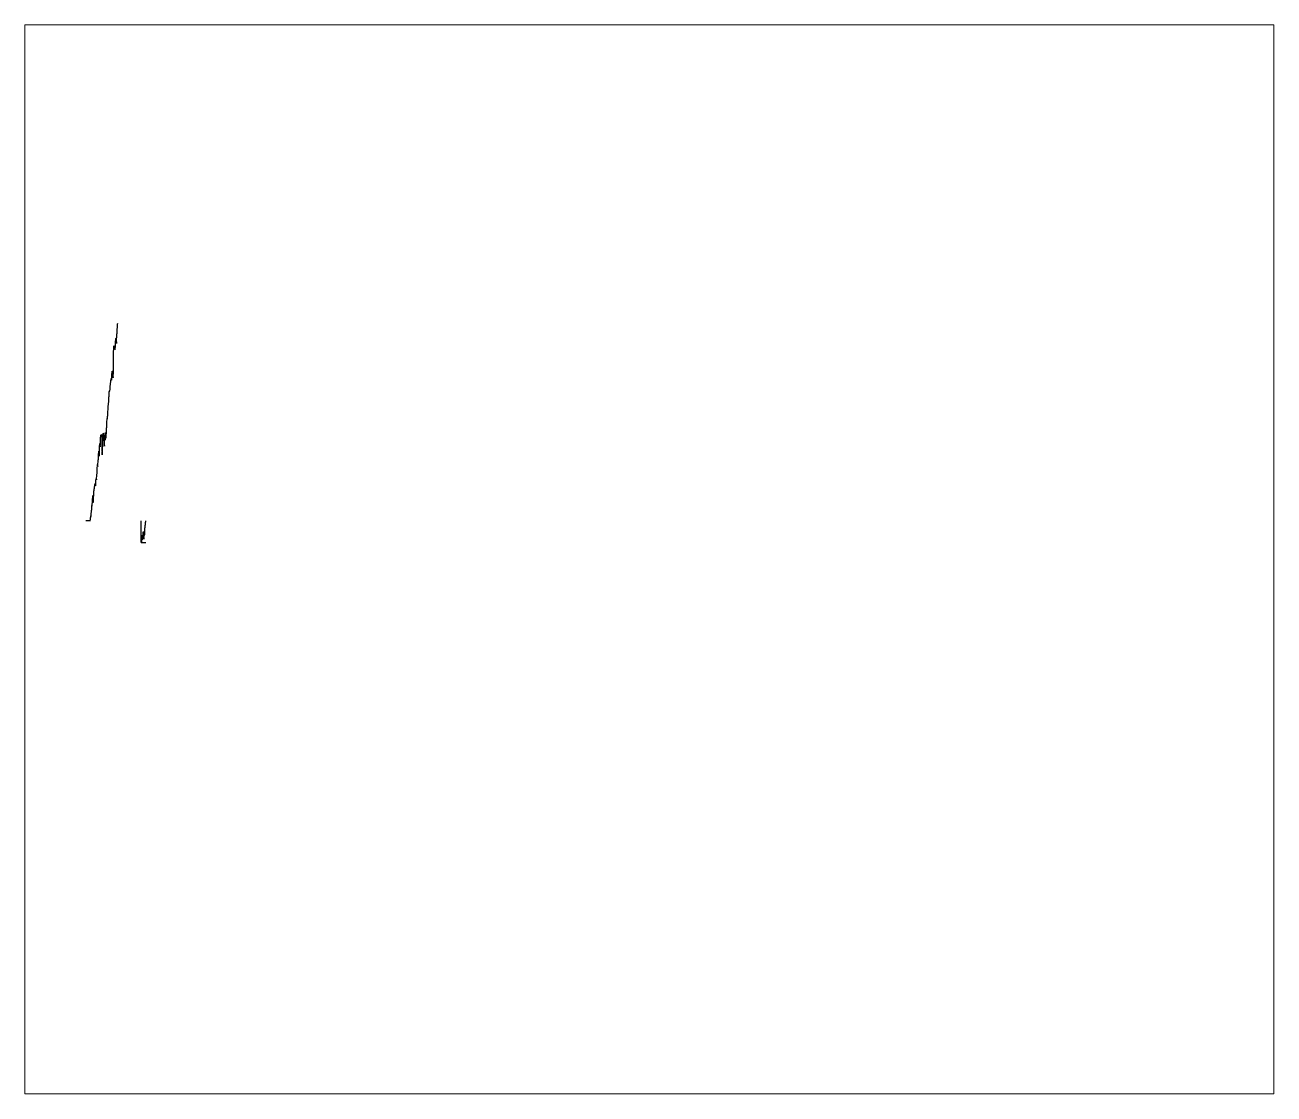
# Paper-space layout 'Presentación1' of a CAD drawing. Header units: millimetres. Extents: x -677 to 10123, y -4647 to 4599.
# The model-space entities are those that its viewports show. They can reach past a viewport. Long polylines and large blocks are cut down to what shows.
import ezdxf

# ---------------------------------------------------------------- set-up
doc = ezdxf.new("R2010")
doc.units = ezdxf.units.MM

msp = doc.modelspace()

# ---------------------------------------------------------------- linework, layer by layer
for p, q in [((373891, 9391), (371891, 9391)), ((395814, 0), (395814, 9391)), ((395814, 0), (397814, 0))]:
    msp.add_line(p, q)
for points in [[(373916, 9730), (373941, 10140), (373966, 10622), (373991, 11105), (374016, 11426), (374041, 11485), (374066, 11379), (374091, 11280), (374116, 11252), (374141, 11295), (374166, 11408), (374191, 11617), (374216, 11972), (374241, 12406), (374266, 12780), (374291, 13023), (374316, 13156), (374341, 13268), (374366, 13457), (374391, 13796), (374416, 14307), (374441, 14927), (374466, 15482), (374491, 15838), (374516, 15935), (374541, 15807), (374566, 15707), (374591, 15784), (374616, 15981), (374641, 16256), (374666, 16563), (374691, 16877), (374716, 17173), (374741, 17428), (374766, 17679), (374791, 17981), (374816, 18349), (374841, 18778), (374866, 19271), (374891, 19782), (374916, 20170), (374941, 20320), (374966, 20215), (374991, 19884), (375016, 19377), (375041, 18720), (375066, 18094), (375091, 17642), (375116, 17347), (375141, 17246), (375166, 17360), (375191, 17699), (375216, 18271), (375241, 18947), (375266, 19561), (375291, 20099), (375316, 20595), (375341, 21068), (375366, 21518), (375391, 21924), (375416, 22252), (375441, 22473), (375466, 22564), (375491, 22635), (375516, 22783), (375541, 22969), (375566, 23173), (375591, 23377), (375616, 23572), (375641, 23760), (375666, 23941), (375691, 24113), (375716, 24278), (375741, 24435), (375766, 24585), (375791, 24727), (375816, 24861), (375841, 24988), (375866, 25107), (375891, 25218), (375916, 25321), (375941, 25417), (375966, 25491), (375991, 25510), (376016, 25428), (376041, 25206), (376066, 24819), (376091, 24467), (376116, 24405), (376141, 24658), (376166, 25196), (376191, 25873), (376216, 26407), (376241, 26782), (376266, 27112), (376291, 27357), (376316, 27485), (376341, 27522), (376366, 27501), (376391, 27463), (376416, 27425), (376441, 27322), (376466, 27131), (376491, 27021), (376516, 27122), (376541, 27441), (376566, 27971), (376591, 28495), (376616, 28815), (376641, 28955), (376666, 29047), (376691, 29216), (376716, 29480), (376741, 29851), (376766, 30331), (376791, 30924), (376816, 31634), (376841, 32390), (376866, 33018), (376891, 33432), (376916, 33637), (376941, 33628), (376966, 33416), (376991, 33110), (377016, 32912), (377041, 32894), (377066, 32999), (377091, 33180), (377116, 33503), (377141, 34074), (377166, 34680), (377191, 35095), (377216, 35327), (377241, 35391), (377266, 35458), (377291, 35694), (377316, 35925), (377341, 36175), (377366, 36685), (377391, 37462), (377416, 38269), (377441, 38870), (377466, 39254), (377491, 39446), (377516, 39458), (377541, 39266), (377566, 38859), (377591, 38245), (377616, 37669), (377641, 37360), (377666, 37311), (377691, 37528), (377716, 37931), (377741, 38337), (377766, 38845), (377791, 39611), (377816, 40482), (377841, 41256), (377854, 41572), (377866, 41851), (377879, 42104), (377891, 42323), (377904, 42509), (377916, 42652), (377929, 42756), (377941, 42812), (377954, 42795), (377966, 42699), (377979, 42534), (377991, 42314), (378004, 42071), (378016, 41848), (378029, 41657), (378041, 41506), (378054, 41402), (378066, 41339), (378091, 41335), (378116, 41500), (378141, 41791), (378166, 42151), (378191, 42721), (378216, 43583), (378241, 44456), (378266, 45128), (378291, 45580), (378316, 45785), (378341, 45850), (378366, 45937), (378391, 46065), (378416, 46222), (378441, 46359), (378466, 46402), (378491, 46331), (378516, 46232), (378541, 46267), (378566, 46442), (378591, 46587), (378616, 46639), (378641, 46605), (378666, 46451), (378691, 46207), (378704, 46063), (378716, 45902), (378729, 45697), (378741, 45432), (378754, 45127), (378766, 44786), (378779, 44404), (378791, 43977), (378804, 43501), (378816, 42970), (378829, 42382), (378841, 41733), (378854, 41023), (378866, 40247), (378879, 39467), (378891, 38817), (378904, 38357), (378916, 38067), (378929, 37943), (378941, 37994), (378966, 38307), (378991, 38655), (379016, 39011), (379041, 39373), (379066, 39738), (379091, 40102), (379116, 40457), (379141, 40804), (379166, 41206), (379191, 41641), (379216, 42068), (379241, 42529), (379266, 43025), (379291, 43556), (379316, 44124), (379341, 44728), (379366, 45370), (379391, 46049), (379416, 46644), (379441, 47036), (379466, 47209), (379491, 47132), (379516, 46836), (379541, 46479), (379566, 46190), (379591, 46010), (379616, 46001), (379641, 46141), (379666, 46330), (379691, 46407), (379716, 46212), (379741, 45774), (379766, 45190), (379791, 44483), (379816, 43687), (379841, 42904), (379866, 42251), (379891, 41790), (379916, 41574), (379941, 41696), (379966, 42264), (379991, 43362), (380016, 44589), (380041, 45257), (380066, 45212), (380091, 44926), (380116, 44730), (380141, 44591), (380166, 44484), (380191, 44381), (380216, 44293), (380241, 44273), (380266, 44286), (380291, 44311), (380316, 44441), (380341, 44705), (380366, 45146), (380391, 45882), (380416, 46707), (380441, 47257), (380466, 47489), (380491, 47330), (380516, 46746), (380541, 46055), (380566, 45558), (380591, 45280), (380616, 45114), (380641, 45078), (380666, 45236), (380691, 45538), (380716, 45954), (380741, 46478), (380766, 47082), (380791, 47714), (380816, 48246), (380841, 48650), (380866, 49028), (380891, 49418), (380916, 49830), (380941, 50290), (380966, 50823), (380991, 51432), (381016, 51981), (381041, 52487), (381066, 53014), (381091, 53402), (381116, 53561), (381141, 53496), (381166, 53429), (381191, 53501), (381216, 53644), (381241, 53835), (381266, 54056), (381291, 54289), (381316, 54529), (381341, 54787), (381366, 55074), (381391, 55406), (381416, 55798), (381441, 56269), (381466, 56809), (381491, 57329), (381516, 57768), (381541, 58156), (381566, 58520), (381591, 58869), (381616, 59200), (381641, 59495), (381666, 59733), (381691, 59896), (381716, 60069), (381741, 60347), (381766, 60713), (381779, 60913), (381791, 61111), (381804, 61306), (381816, 61498), (381829, 61691), (381841, 61890), (381854, 62093), (381866, 62298), (381879, 62501), (381891, 62704), (381904, 62909), (381916, 63117), (381929, 63329), (381941, 63543), (381954, 63758), (381966, 63973), (381979, 64187), (381991, 64400), (382004, 64610), (382016, 64818), (382029, 65021), (382041, 65209), (382054, 65362), (382066, 65476), (382079, 65552), (382091, 65592), (382104, 65597), (382116, 65568), (382141, 65472), (382166, 65399), (382191, 65373), (382216, 65391), (382241, 65451), (382266, 65553), (382291, 65696), (382316, 65879), (382341, 66104), (382366, 66370), (382391, 66679), (382416, 67040), (382441, 67437), (382466, 67813), (382491, 68128), (382516, 68364), (382541, 68533), (382566, 68683), (382591, 68853), (382616, 69061), (382641, 69311), (382666, 69571), (382691, 69793), (382716, 69950), (382741, 70035), (382766, 70138), (382791, 70314), (382816, 70525), (382841, 70721), (382866, 70835), (382891, 70848), (382916, 70792), (382941, 70634), (382966, 70393), (382991, 70200), (383016, 70138), (383041, 70220), (383066, 70445), (383091, 70868), (383116, 71510), (383141, 72207), (383166, 72747), (383191, 73093), (383216, 73242), (383241, 73297), (383266, 73461), (383291, 73690), (383316, 73887), (383341, 74052), (383366, 74093), (383391, 73944), (383416, 73633), (383441, 73171), (383466, 72556), (383491, 71768), (383516, 71208), (383541, 71211), (383566, 71544), (383591, 71840), (383616, 71882), (383641, 71652), (383666, 71433), (383691, 71374), (383716, 71393), (383741, 71594), (383766, 72088), (383791, 73135), (383816, 74845), (383841, 76992), (383866, 79109), (383891, 80964), (383916, 82485), (383941, 83662), (383966, 84458), (383991, 84814), (384016, 84951), (384041, 85011), (384066, 85027), (384091, 84910), (384116, 84595), (384141, 84190), (384166, 83854), (384191, 83641), (384216, 83553), (384241, 83603), (384266, 83774), (384291, 84012), (384316, 84210), (384341, 84427), (384366, 84719), (384391, 84899), (384416, 84822), (384441, 84517), (384466, 84124), (384491, 83768), (384516, 83528), (384541, 83439), (384566, 83475), (384591, 83602), (384616, 83850), (384641, 84209), (384666, 84631), (384691, 85113), (384716, 85659), (384741, 86277), (384766, 86950), (384791, 87562), (384816, 87989), (384841, 88186), (384866, 88183), (384891, 88167), (384916, 88243), (384941, 88322), (384966, 88325), (384991, 88190), (385016, 87880), (385041, 87472), (385066, 87068), (385091, 86690), (385116, 86306), (385141, 86062), (385166, 86339), (385191, 87066), (385216, 87927), (385241, 88724), (385266, 89226), (385291, 89474), (385316, 89611), (385341, 89770), (385366, 90071), (385391, 90554), (385416, 91162), (385441, 91724), (385466, 92152), (385491, 92473), (385516, 92868), (385541, 93308), (385566, 93617), (385591, 93842), (385616, 94044), (385641, 94325), (385665, 94771)], [(395814, 0), (395839, 730), (395864, 1077), (395889, 1024), (395914, 708), (395939, 327), (395964, -10), (395989, -94), (396014, 262), (396039, 902), (396064, 1499), (396089, 1885), (396114, 2089), (396139, 2159), (396164, 2112), (396189, 1946), (396214, 1661), (396239, 1319), (396264, 1090), (396289, 1097), (396314, 1372), (396339, 1848), (396364, 2394), (396389, 2865), (396414, 3138), (396439, 3144), (396464, 2931), (396489, 2685), (396514, 2514), (396539, 2385), (396551, 2321), (396564, 2272), (396576, 2243), (396589, 2241), (396601, 2273), (396614, 2344), (396626, 2452), (396639, 2557), (396651, 2611), (396664, 2667), (396676, 2827), (396689, 3116), (396701, 3456), (396714, 3792), (396726, 4127), (396739, 4418), (396751, 4609), (396764, 4706), (396776, 4733), (396789, 4688), (396801, 4568), (396814, 4379), (396826, 4126), (396839, 3835), (396851, 3531), (396864, 3211), (396876, 2871), (396889, 2538), (396914, 1992), (396939, 1606), (396964, 1397), (396989, 1559), (397014, 2072), (397039, 2509), (397064, 2771), (397089, 3006), (397114, 3224), (397139, 3406), (397164, 3518), (397189, 3543), (397214, 3569), (397239, 3625), (397264, 3643), (397289, 3558), (397314, 3353), (397339, 3296), (397364, 3671), (397389, 4391), (397414, 5133), (397439, 5735), (397464, 6211), (397489, 6564), (397514, 6814), (397539, 6973), (397564, 7070), (397589, 7161), (397614, 7356), (397639, 7725), (397664, 8169), (397689, 8530), (397714, 8731), (397739, 8813), (397764, 8921), (397789, 9120), (397814, 9391)]]:
    msp.add_lwpolyline(points)

psp = doc.layouts.new('Presentación1')

# ---------------------------------------------------------------- viewports
at = {"layer": '0'}
psp.add_viewport(center=(4723, -24), size=(10800, 9245.91), view_center_point=(615578, -7371), view_height=462295.4, dxfattribs=at)

doc.saveas('drawing.dxf')
